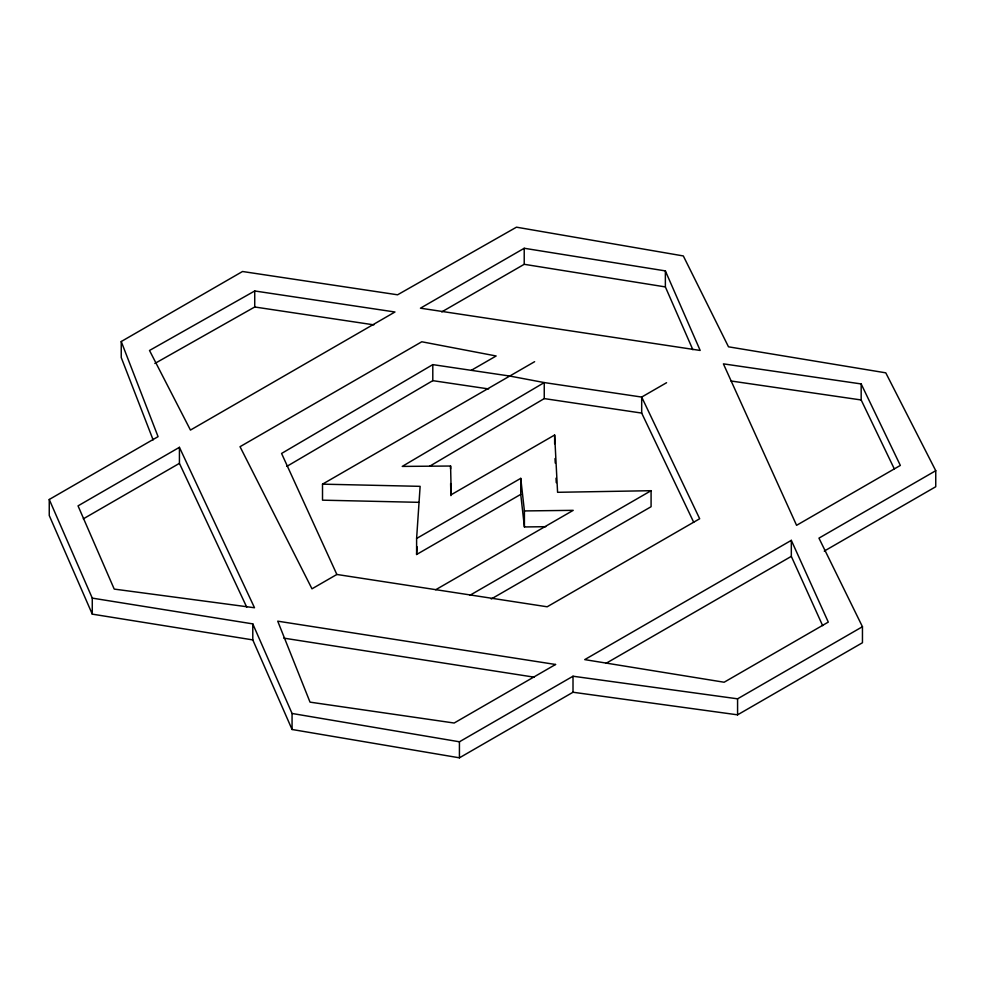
<?xml version="1.0" encoding="UTF-8"?>
<svg xmlns="http://www.w3.org/2000/svg" width="985" height="985" viewBox="0 0 985 985"><rect width="100%" height="100%" fill="white"/><g stroke="black" fill="none" stroke-linecap="round" stroke-linejoin="round"><path stroke-width="1.48" d="M416.606 538.475L520.745 478.353L520.745 494.371L416.606 554.493L416.606 538.475L420.127 486.344L322.514 484.152L322.514 500.171L418.6 502.325M416.606 554.493L417.123 546.835M429.842 466.127L544.249 398.593L641.691 413.084L693.736 522.321M432.797 364.622L281.575 453.457L336.858 574.464L547.167 606.785L699.67 518.75L641.691 397.066L544.249 382.574L509.737 376.048L432.797 364.622L432.797 380.653L286.881 466.361M153.118 439.901L121.241 357.543L121.241 341.524L242.519 271.503L397.583 294.798L516.472 227.178L683.319 255.94L728.494 346.818L885.774 372.835L935.75 470.707L935.75 486.725L824.26 551.095M935.75 470.707L818.954 538.142L862.454 626.719L862.454 642.737L737.58 714.839L573.011 692.246L459.429 757.822L292.065 729.491L252.788 639.905L92.27 614.135L49.25 515.5L49.25 499.481L158.068 436.65L121.241 341.524M179.43 447.325L78.037 505.871L114.223 589.092L254.512 607.757L179.43 447.325L179.43 463.356L246.743 607.191M524.217 248.269L420.46 308.182L700.187 350.451L665.367 270.9L524.217 248.269L524.217 264.3L441.736 311.913M83.306 518.849L179.43 463.356M471.273 370.335L496.144 355.979L421.777 341.77L240.032 446.697L311.986 588.821L336.858 574.464M322.514 484.152L534.621 361.692M491.256 598.991L651.085 506.721L651.085 490.702L557.584 492.303L554.641 435.013L451.253 494.704L450.588 466.028L402.237 466.41L544.249 382.574L544.249 398.593M666.574 382.709L641.691 397.066L641.691 413.084M435.69 589.756L573.221 510.341L524.414 510.932L520.745 478.353M469.943 595.272L651.085 490.702M791.324 540.346L584.733 659.618L724.135 682.236L828.287 622.101L791.324 540.346L791.324 556.365L822.647 625.647M49.25 499.481L92.27 598.117L252.788 623.887L292.065 713.472L459.429 741.791L573.011 676.227L737.58 698.821L862.454 626.719M606.058 663.324L791.324 556.365M254.733 290.969L149.511 350.475L190.45 430.076L394.96 311.999L254.733 290.969L254.733 306.988L154.842 363.477M520.745 494.371L524.414 526.95L545.764 526.692M861.173 383.941L723.396 363.859L796.582 525.325L900.339 465.425L861.173 383.941L861.173 399.972L894.368 469.02M730.968 380.986L861.173 399.972M254.733 306.988L373.857 324.853M432.797 380.653L488.622 388.94M283.803 638.132L534.301 677.188M524.217 264.3L665.367 286.918L692.849 349.724M555.023 458.567L555.257 463.098M556.033 478.168L556.266 482.687M450.625 483.561L450.896 495.64M737.58 698.821L737.58 714.839M665.367 270.9L665.367 286.918M573.011 676.227L573.011 692.246M554.641 435.013L554.641 443.755M524.414 510.932L524.414 526.95M459.429 741.791L459.429 757.822M450.588 466.028L450.588 468.946M292.065 713.472L292.065 729.491M252.788 623.887L252.788 639.905M92.27 598.117L92.27 614.135M555.565 664.481L454.159 723.027L310.029 702.145L277.721 621.166L555.565 664.481"/></g></svg>
